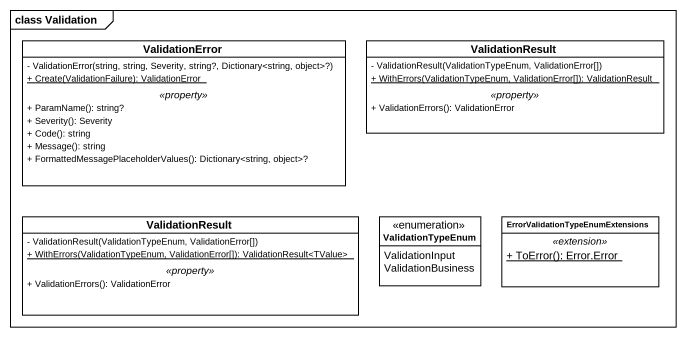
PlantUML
@startuml
mainframe class Validation
hide circle
hide empty members
skinparam classAttributeIconSize 0
class ValidationError {
  - ValidationError(string, string, Severity, string?, Dictionary<string, object>?)
  {static} + Create(ValidationFailure): ValidationError
  .. <<property>> ..
  + ParamName(): string?
  + Severity(): Severity
  + Code(): string
  + Message(): string
  + FormattedMessagePlaceholderValues(): Dictionary<string, object>?
}
class ValidationResult {
  - ValidationResult(ValidationTypeEnum, ValidationError[])
  {static} + WithErrors(ValidationTypeEnum, ValidationError[]): ValidationResult
  .. <<property>> ..
  + ValidationErrors(): ValidationError
}
class "ValidationResult" as ValidationResult_2 {
  - ValidationResult(ValidationTypeEnum, ValidationError[])
  {static} + WithErrors(ValidationTypeEnum, ValidationError[]): ValidationResult<TValue>
  .. <<property>> ..
  + ValidationErrors(): ValidationError
}
enum ValidationTypeEnum {
  ValidationInput
  ValidationBusiness
}
class "ErrorValidationTypeEnumExtensions" as ErrorValidationTypeEnumExten {
  .. <<extension>> ..
  {static} + ToError(): Error.Error
}
@enduml
